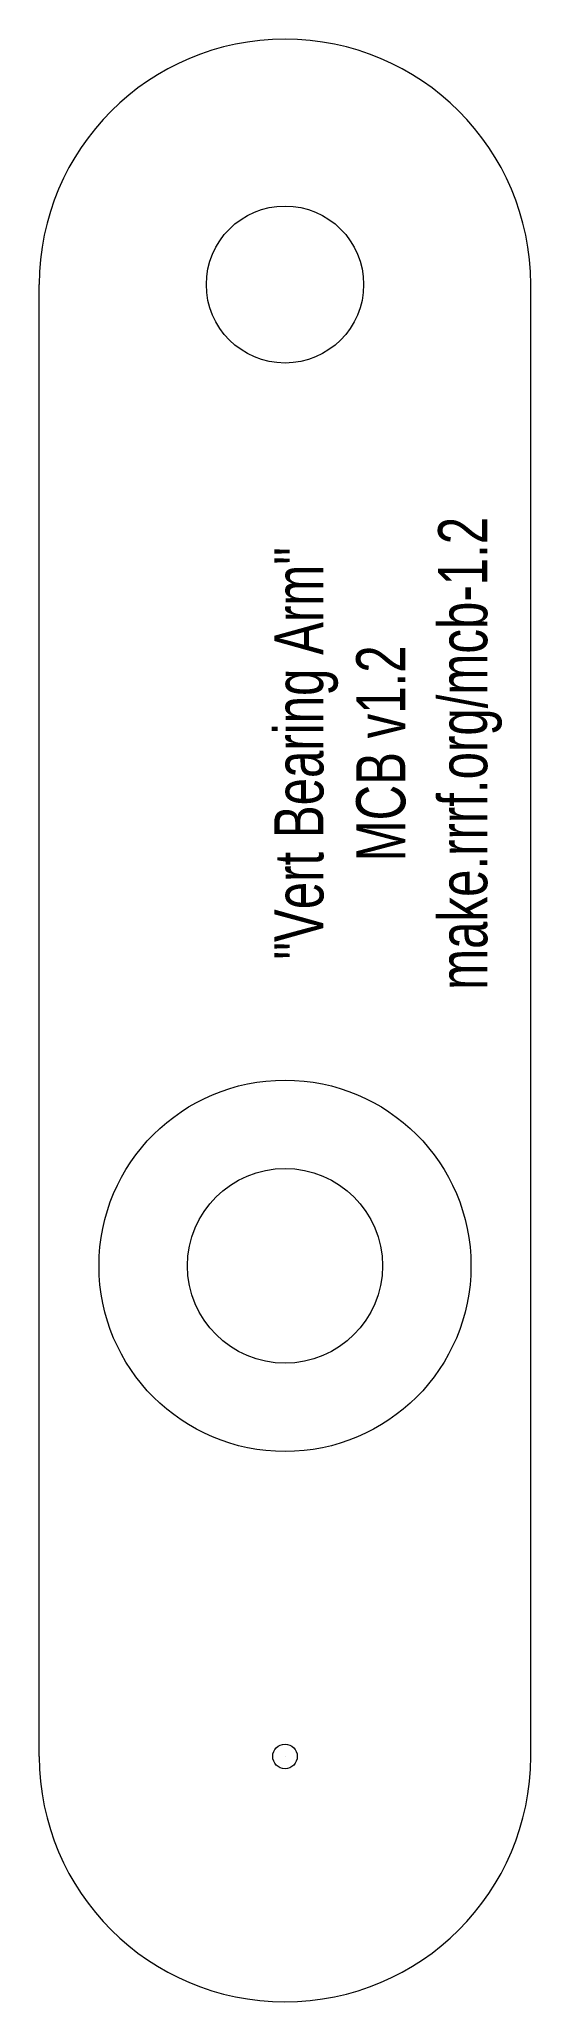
# Model space of a CAD drawing. Header units: millimetres. Extents: x 10 to 30, y -20 to 60.
import ezdxf

# ---------------------------------------------------------------- set-up
doc = ezdxf.new("R2010")
doc.units = ezdxf.units.MM
doc.layers.get('0').update_dxf_attribs({"color": 1, "linetype": 'CONTINUOUS', "lineweight": 0})
doc.layers.add('Text', color=4, linetype='CONTINUOUS', lineweight=0)
doc.styles.get("Standard").update_dxf_attribs({"font": 'txt', "width": 0.75})

msp = doc.modelspace()

# ---------------------------------------------------------------- linework, layer by layer
for p, q in [((10, -10), (10, 50)), ((30, -10), (30, 50)), ((20, -10), (20, -10)), ((20, -10), (20, -10))]:
    msp.add_line(p, q)
for centre, radius in [((20, 50), 3.2), ((20, 10), 3.969), ((20, -10), 0.5)]:
    msp.add_circle(centre, radius)
for centre, start, end in [((20, 50), 0, 180), ((20, -10), 180, 270), ((20, -10), 270, 0)]:
    msp.add_arc(centre, 10, start, end)
at = {"layer": 'Text'}
msp.add_circle((20, 10), 7.57, dxfattribs=at)

# ---------------------------------------------------------------- texts
at = {"layer": 'Text', "insert": (24.2, 30.889), "char_height": 2, "width": 100, "attachment_point": 5, "rotation": 90}
msp.add_mtext('"Vert\\~Bearing\\~Arm"\\PMCB\\~v1.2\\Pmake.rrrf.org/mcb-1.2', dxfattribs=at)

doc.saveas('drawing.dxf')
